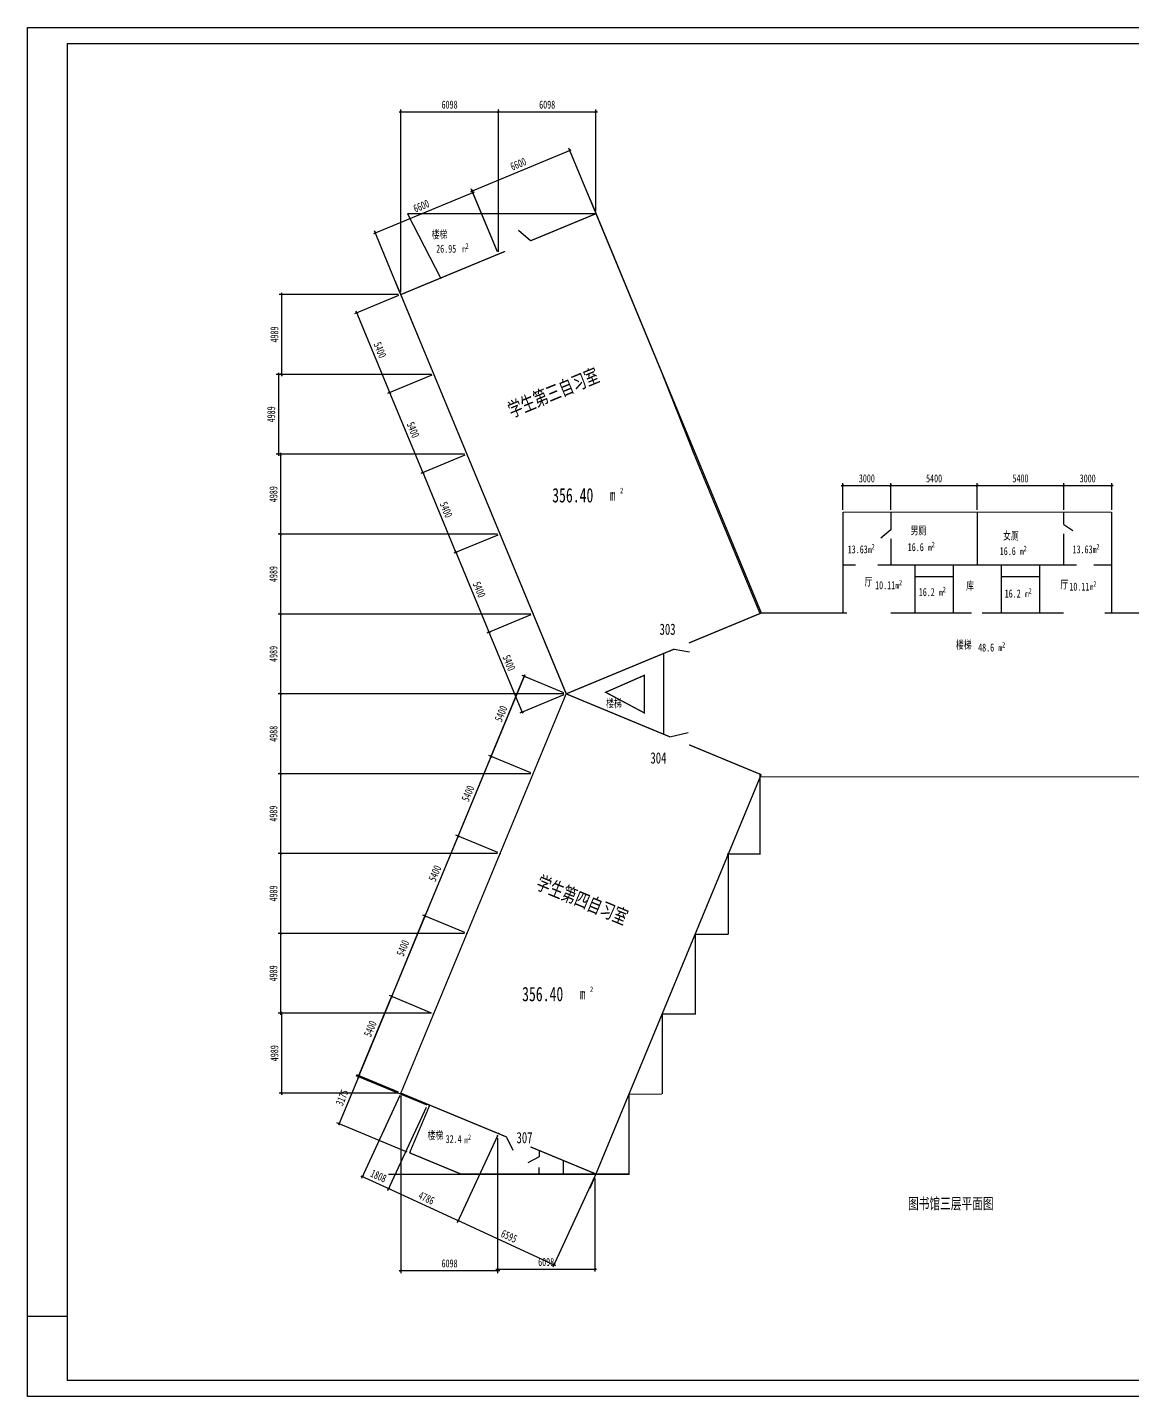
# Model space of a CAD drawing. Extents: x -59120 to 61840, y -74570 to 10966.
# Drawn here: x -59120 to 9955, y -74570 to 10966 of the extents above; entities that cross this region are included whole.
import ezdxf

# ---------------------------------------------------------------- set-up
doc = ezdxf.new("R2010")
doc.units = 0
doc.layers.get('0').update_dxf_attribs({"linetype": 'CONTINUOUS'})
doc.layers.get('DEFPOINTS').update_dxf_attribs({"linetype": 'CONTINUOUS'})
doc.styles.get("Standard").update_dxf_attribs({"font": '', "width": 0.7, "height": 700})
doc.styles.get('Standard').set_extended_font_data('FangSong_GB2312')
doc.dimstyles.get("Standard").update_dxf_attribs({"dimtxt": 0.18, "dimasz": 0.18, "dimexe": 0.18, "dimexo": 0.0625, "dimgap": 0.09, "dimtad": 0, "dimtih": 1, "dimtoh": 1, "dimdec": 4, "dimzin": 0, "dimdsep": 46, "dimtxsty": 'Standard', "dimcen": 0.09, "dimadec": 0, "dimazin": 0, "dimtfac": 1, "dimtdec": 4, "dimtofl": 0, "dimtmove": 0, "dimatfit": 3, "dimfxl": 1, "dimtolj": 1, "dimtzin": 0, "dimarcsym": 0})

# ---------------------------------------------------------------- blocks, each defined once
blk = doc.blocks.new('_ARCHTICK')
at = {"color": 0, "linetype": 'ByBlock', "const_width": 0.15}
blk.add_lwpolyline([(-0.5, -0.5), (0.5, 0.5)], dxfattribs=at)
blk = doc.blocks.new('*D1')
at = {"color": 0, "linetype": 'ByBlock'}
for p, q in [((-35880, 5690), (-29583, 5690)), ((-35780, -5574), (-35780, 5840)), ((-29683, -3048), (-29683, 5840))]:
    blk.add_line(p, q, dxfattribs=at)
at = {"layer": 'DEFPOINTS', "color": 0, "linetype": 'ByBlock'}
for p in [(-29683, 5690), (-29683, -3198), (-35780, -5724)]:
    blk.add_point(p, dxfattribs=at)
at = {"color": 0, "linetype": 'ByBlock', "xscale": 150, "yscale": 150, "zscale": 150, "rotation": 180}
blk.add_blockref('_ARCHTICK', (-35780, 5690), dxfattribs=at)
at = {"color": 0, "linetype": 'ByBlock', "xscale": 150, "yscale": 150, "zscale": 150}
blk.add_blockref('_ARCHTICK', (-29683, 5690), dxfattribs=at)
at = {"color": 0, "linetype": 'ByBlock', "insert": (-32731, 6140), "char_height": 500, "attachment_point": 5}
blk.add_mtext('\\A1;6098', dxfattribs=at)
blk = doc.blocks.new('*D2')
at = {"color": 0, "linetype": 'ByBlock'}
for p, q in [((-29783, 5690), (-23484, 5690)), ((-23584, -524), (-23584, 5840))]:
    blk.add_line(p, q, dxfattribs=at)
at = {"layer": 'DEFPOINTS', "color": 0, "linetype": 'ByBlock'}
for p in [(-23584, 5690), (-23584, -674), (-29683, -3198)]:
    blk.add_point(p, dxfattribs=at)
at = {"color": 0, "linetype": 'ByBlock', "xscale": 150, "yscale": 150, "zscale": 150, "rotation": 180}
blk.add_blockref('_ARCHTICK', (-29683, 5690), dxfattribs=at)
at = {"color": 0, "linetype": 'ByBlock', "xscale": 150, "yscale": 150, "zscale": 150}
blk.add_blockref('_ARCHTICK', (-23584, 5690), dxfattribs=at)
at = {"color": 0, "linetype": 'ByBlock', "insert": (-26633, 6140), "char_height": 500, "attachment_point": 5}
blk.add_mtext('\\A1;6098', dxfattribs=at)
blk = doc.blocks.new('*D3')
at = {"color": 0, "linetype": 'ByBlock'}
for p, q in [((-37467, -1913), (-31185, 689)), ((-29740, -3060), (-31334, 790)), ((-35838, -5586), (-37432, -1736))]:
    blk.add_line(p, q, dxfattribs=at)
at = {"layer": 'DEFPOINTS', "color": 0, "linetype": 'ByBlock'}
for p in [(-31277, 651), (-29683, -3198), (-35780, -5724)]:
    blk.add_point(p, dxfattribs=at)
at = {"color": 0, "linetype": 'ByBlock', "xscale": 150, "yscale": 150, "zscale": 150}
for p, rotation in [((-31277, 651), 22.50000000000002), ((-37375, -1875), 202.5000000000001)]:
    blk.add_blockref('_ARCHTICK', p, dxfattribs=dict(at, rotation=rotation))
at = {"color": 0, "linetype": 'ByBlock', "insert": (-34498, -196), "char_height": 500, "attachment_point": 5, "rotation": 22.5}
blk.add_mtext('\\A1;6600', dxfattribs=at)
blk = doc.blocks.new('*D4')
at = {"color": 0, "linetype": 'ByBlock'}
for p, q in [((-31410, 714), (-25127, 3314)), ((-23642, -536), (-25277, 3414)), ((-29740, -3060), (-31375, 890))]:
    blk.add_line(p, q, dxfattribs=at)
at = {"layer": 'DEFPOINTS', "color": 0, "linetype": 'ByBlock'}
for p in [(-25219, 3276), (-23584, -674), (-29683, -3198)]:
    blk.add_point(p, dxfattribs=at)
at = {"color": 0, "linetype": 'ByBlock', "xscale": 150, "yscale": 150, "zscale": 150}
for p, rotation in [((-25219, 3276), 22.48363437405595), ((-31318, 752), 202.483634374056)]:
    blk.add_blockref('_ARCHTICK', p, dxfattribs=dict(at, rotation=rotation))
at = {"color": 0, "linetype": 'ByBlock', "insert": (-28440, 2430), "char_height": 500, "attachment_point": 5, "rotation": 22.48363}
blk.add_mtext('\\A1;6600', dxfattribs=at)
blk = doc.blocks.new('*D5')
at = {"color": 0, "linetype": 'ByBlock'}
for p, q in [((-31786, -15759), (-34536, -16899)), ((-32293, -21923), (-34436, -16749))]:
    blk.add_line(p, q, dxfattribs=at)
at = {"layer": 'DEFPOINTS', "color": 0, "linetype": 'ByBlock'}
for p in [(-31647, -15702), (-34398, -16842), (-29581, -20691)]:
    blk.add_point(p, dxfattribs=at)
at = {"color": 0, "linetype": 'ByBlock', "xscale": 150, "yscale": 150, "zscale": 150}
for p, rotation in [((-34398, -16842), 112.5037971658268), ((-32331, -21830), 292.5037971658268)]:
    blk.add_blockref('_ARCHTICK', p, dxfattribs=dict(at, rotation=rotation))
at = {"color": 0, "linetype": 'ByBlock', "insert": (-32949, -19164), "char_height": 500, "attachment_point": 5, "rotation": 292.5038}
blk.add_mtext('\\A1;5400', dxfattribs=at)
blk = doc.blocks.new('*D6')
at = {"color": 0, "linetype": 'ByBlock'}
for p, q in [((-33852, -10770), (-36603, -11910)), ((-34360, -16934), (-36503, -11760))]:
    blk.add_line(p, q, dxfattribs=at)
at = {"layer": 'DEFPOINTS', "color": 0, "linetype": 'ByBlock'}
for p in [(-33714, -10713), (-36465, -11853), (-31647, -15702)]:
    blk.add_point(p, dxfattribs=at)
at = {"color": 0, "linetype": 'ByBlock', "xscale": 150, "yscale": 150, "zscale": 150}
for p, rotation in [((-36465, -11853), 112.5037971658268), ((-34398, -16842), 292.5037971658268)]:
    blk.add_blockref('_ARCHTICK', p, dxfattribs=dict(at, rotation=rotation))
at = {"color": 0, "linetype": 'ByBlock', "insert": (-35016, -14175), "char_height": 500, "attachment_point": 5, "rotation": 292.5038}
blk.add_mtext('\\A1;5400', dxfattribs=at)
blk = doc.blocks.new('*D7')
at = {"color": 0, "linetype": 'ByBlock'}
for p, q in [((-35919, -5782), (-38670, -6921)), ((-36426, -11945), (-38570, -6772))]:
    blk.add_line(p, q, dxfattribs=at)
at = {"layer": 'DEFPOINTS', "color": 0, "linetype": 'ByBlock'}
for p in [(-35780, -5724), (-38531, -6864), (-33714, -10713)]:
    blk.add_point(p, dxfattribs=at)
at = {"color": 0, "linetype": 'ByBlock', "xscale": 150, "yscale": 150, "zscale": 150}
for p, rotation in [((-38531, -6864), 112.5037971658268), ((-36465, -11853), 292.5037971658268)]:
    blk.add_blockref('_ARCHTICK', p, dxfattribs=dict(at, rotation=rotation))
at = {"color": 0, "linetype": 'ByBlock', "insert": (-37082, -9186), "char_height": 500, "attachment_point": 5, "rotation": 292.5038}
blk.add_mtext('\\A1;5400', dxfattribs=at)
blk = doc.blocks.new('*D8')
at = {"color": 0, "linetype": 'ByBlock'}
for p, q in [((-8254, -17660), (-5054, -17660)), ((-8154, -19167), (-8154, -17510)), ((-5154, -19167), (-5154, -17510))]:
    blk.add_line(p, q, dxfattribs=at)
at = {"layer": 'DEFPOINTS', "color": 0, "linetype": 'ByBlock'}
for p in [(-5154, -17660), (-8154, -19317), (-5154, -19317)]:
    blk.add_point(p, dxfattribs=at)
at = {"color": 0, "linetype": 'ByBlock', "xscale": 150, "yscale": 150, "zscale": 150, "rotation": 180}
blk.add_blockref('_ARCHTICK', (-8154, -17660), dxfattribs=at)
at = {"color": 0, "linetype": 'ByBlock', "xscale": 150, "yscale": 150, "zscale": 150}
blk.add_blockref('_ARCHTICK', (-5154, -17660), dxfattribs=at)
at = {"color": 0, "linetype": 'ByBlock', "insert": (-6654, -17210), "char_height": 500, "attachment_point": 5}
blk.add_mtext('\\A1;3000', dxfattribs=at)
blk = doc.blocks.new('*D9')
at = {"color": 0, "linetype": 'ByBlock'}
for p, q in [((-5254, -17660), (346, -17660)), ((246, -19167), (246, -17510))]:
    blk.add_line(p, q, dxfattribs=at)
at = {"layer": 'DEFPOINTS', "color": 0, "linetype": 'ByBlock'}
for p in [(246, -17660), (-5154, -19317), (246, -19317)]:
    blk.add_point(p, dxfattribs=at)
at = {"color": 0, "linetype": 'ByBlock', "xscale": 150, "yscale": 150, "zscale": 150, "rotation": 180}
blk.add_blockref('_ARCHTICK', (-5154, -17660), dxfattribs=at)
at = {"color": 0, "linetype": 'ByBlock', "xscale": 150, "yscale": 150, "zscale": 150}
blk.add_blockref('_ARCHTICK', (246, -17660), dxfattribs=at)
at = {"color": 0, "linetype": 'ByBlock', "insert": (-2454, -17210), "char_height": 500, "attachment_point": 5}
blk.add_mtext('\\A1;5400', dxfattribs=at)
blk = doc.blocks.new('*D10')
at = {"color": 0, "linetype": 'ByBlock'}
for p, q in [((146, -17660), (5746, -17660)), ((5646, -19167), (5646, -17510))]:
    blk.add_line(p, q, dxfattribs=at)
at = {"layer": 'DEFPOINTS', "color": 0, "linetype": 'ByBlock'}
for p in [(5646, -17660), (246, -19317), (5646, -19317)]:
    blk.add_point(p, dxfattribs=at)
at = {"color": 0, "linetype": 'ByBlock', "xscale": 150, "yscale": 150, "zscale": 150, "rotation": 180}
blk.add_blockref('_ARCHTICK', (246, -17660), dxfattribs=at)
at = {"color": 0, "linetype": 'ByBlock', "xscale": 150, "yscale": 150, "zscale": 150}
blk.add_blockref('_ARCHTICK', (5646, -17660), dxfattribs=at)
at = {"color": 0, "linetype": 'ByBlock', "insert": (2946, -17210), "char_height": 500, "attachment_point": 5}
blk.add_mtext('\\A1;5400', dxfattribs=at)
blk = doc.blocks.new('*D11')
at = {"color": 0, "linetype": 'ByBlock'}
for p, q in [((5546, -17660), (8746, -17660)), ((8646, -19167), (8646, -17510))]:
    blk.add_line(p, q, dxfattribs=at)
at = {"layer": 'DEFPOINTS', "color": 0, "linetype": 'ByBlock'}
for p in [(8646, -17660), (5646, -19317), (8646, -19317)]:
    blk.add_point(p, dxfattribs=at)
at = {"color": 0, "linetype": 'ByBlock', "xscale": 150, "yscale": 150, "zscale": 150, "rotation": 180}
blk.add_blockref('_ARCHTICK', (5646, -17660), dxfattribs=at)
at = {"color": 0, "linetype": 'ByBlock', "xscale": 150, "yscale": 150, "zscale": 150}
blk.add_blockref('_ARCHTICK', (8646, -17660), dxfattribs=at)
at = {"color": 0, "linetype": 'ByBlock', "insert": (7146, -17210), "char_height": 500, "attachment_point": 5}
blk.add_mtext('\\A1;3000', dxfattribs=at)
blk = doc.blocks.new('*D12')
at = {"color": 0, "linetype": 'ByBlock'}
for p, q in [((-32240, -39653), (-30097, -34479)), ((-27653, -35599), (-30274, -34514))]:
    blk.add_line(p, q, dxfattribs=at)
at = {"layer": 'DEFPOINTS', "color": 0, "linetype": 'ByBlock'}
for p in [(-30135, -34571), (-27514, -35657), (-29581, -40646)]:
    blk.add_point(p, dxfattribs=at)
at = {"color": 0, "linetype": 'ByBlock', "xscale": 150, "yscale": 150, "zscale": 150}
for p, rotation in [((-30135, -34571), 67.50000000000004), ((-32201, -39560), 247.5)]:
    blk.add_blockref('_ARCHTICK', p, dxfattribs=dict(at, rotation=rotation))
at = {"color": 0, "linetype": 'ByBlock', "insert": (-31584, -36894), "char_height": 500, "attachment_point": 5, "rotation": 67.5}
blk.add_mtext('\\A1;5400', dxfattribs=at)
blk = doc.blocks.new('*D13')
at = {"color": 0, "linetype": 'ByBlock'}
for p, q in [((-30173, -34664), (-28030, -29490)), ((-25585, -30611), (-28207, -29525))]:
    blk.add_line(p, q, dxfattribs=at)
at = {"layer": 'DEFPOINTS', "color": 0, "linetype": 'ByBlock'}
for p in [(-28068, -29582), (-25447, -30668), (-27514, -35657)]:
    blk.add_point(p, dxfattribs=at)
at = {"color": 0, "linetype": 'ByBlock', "xscale": 150, "yscale": 150, "zscale": 150}
for p, rotation in [((-28068, -29582), 67.50000000000004), ((-30135, -34571), 247.5)]:
    blk.add_blockref('_ARCHTICK', p, dxfattribs=dict(at, rotation=rotation))
at = {"color": 0, "linetype": 'ByBlock', "insert": (-29517, -31905), "char_height": 500, "attachment_point": 5, "rotation": 67.5}
blk.add_mtext('\\A1;5400', dxfattribs=at)
blk = doc.blocks.new('*D14')
at = {"color": 0, "linetype": 'ByBlock'}
for p, q in [((-38390, -54502), (-39682, -57620)), ((-35376, -59295), (-39782, -57470))]:
    blk.add_line(p, q, dxfattribs=at)
at = {"layer": 'DEFPOINTS', "color": 0, "linetype": 'ByBlock'}
for p in [(-34000, -56429), (-39644, -57527), (-35237, -59353)]:
    blk.add_point(p, dxfattribs=at)
at = {"color": 0, "linetype": 'ByBlock', "xscale": 150, "yscale": 150, "zscale": 150}
for p, rotation in [((-38429, -54594), 67.5), ((-39644, -57527), 247.5)]:
    blk.add_blockref('_ARCHTICK', p, dxfattribs=dict(at, rotation=rotation))
at = {"color": 0, "linetype": 'ByBlock', "insert": (-39452, -55889), "char_height": 500, "attachment_point": 5, "rotation": 67.5}
blk.add_mtext('\\A1;3175', dxfattribs=at)
blk = doc.blocks.new('*D15')
at = {"color": 0, "linetype": 'ByBlock'}
for p, q in [((-35843, -55749), (-38245, -60948)), ((-34202, -56507), (-36604, -61706)), ((-38273, -60770), (-36450, -61612))]:
    blk.add_line(p, q, dxfattribs=at)
at = {"layer": 'DEFPOINTS', "color": 0, "linetype": 'ByBlock'}
for p in [(-35780, -55613), (-34139, -56371), (-36541, -61570)]:
    blk.add_point(p, dxfattribs=at)
at = {"color": 0, "linetype": 'ByBlock', "xscale": 150, "yscale": 150, "zscale": 150}
for p, rotation in [((-38182, -60812), 155.2008278218696), ((-36541, -61570), 335.2008278218696)]:
    blk.add_blockref('_ARCHTICK', p, dxfattribs=dict(at, rotation=rotation))
at = {"color": 0, "linetype": 'ByBlock', "insert": (-37173, -60782), "char_height": 500, "attachment_point": 5, "rotation": 335.20083}
blk.add_mtext('\\A1;1808', dxfattribs=at)
blk = doc.blocks.new('*D16')
at = {"color": 0, "linetype": 'ByBlock'}
for p, q in [((-29745, -58275), (-32259, -63714)), ((-36632, -61528), (-32105, -63620))]:
    blk.add_line(p, q, dxfattribs=at)
at = {"layer": 'DEFPOINTS', "color": 0, "linetype": 'ByBlock'}
for p in [(-34139, -56371), (-29683, -58138), (-32196, -63578)]:
    blk.add_point(p, dxfattribs=at)
at = {"color": 0, "linetype": 'ByBlock', "xscale": 150, "yscale": 150, "zscale": 150}
for p, rotation in [((-36541, -61570), 155.2008278218696), ((-32196, -63578), 335.2008278218696)]:
    blk.add_blockref('_ARCHTICK', p, dxfattribs=dict(at, rotation=rotation))
at = {"color": 0, "linetype": 'ByBlock', "insert": (-34180, -62165), "char_height": 500, "attachment_point": 5, "rotation": 335.20083}
blk.add_mtext('\\A1;4786', dxfattribs=at)
blk = doc.blocks.new('*D17')
at = {"color": 0, "linetype": 'ByBlock'}
for p, q in [((-23647, -60801), (-26271, -66480)), ((-32287, -63536), (-26118, -66386))]:
    blk.add_line(p, q, dxfattribs=at)
at = {"layer": 'DEFPOINTS', "color": 0, "linetype": 'ByBlock'}
for p in [(-29683, -58138), (-23584, -60664), (-26209, -66344)]:
    blk.add_point(p, dxfattribs=at)
at = {"color": 0, "linetype": 'ByBlock', "xscale": 150, "yscale": 150, "zscale": 150}
for p, rotation in [((-32196, -63578), 155.2008278218696), ((-26209, -66344), 335.2008278218696)]:
    blk.add_blockref('_ARCHTICK', p, dxfattribs=dict(at, rotation=rotation))
at = {"color": 0, "linetype": 'ByBlock', "insert": (-29013, -64552), "char_height": 500, "attachment_point": 5, "rotation": 335.20083}
blk.add_mtext('\\A1;6595', dxfattribs=at)
blk = doc.blocks.new('*D18')
at = {"color": 0, "linetype": 'ByBlock'}
for p, q in [((-35930, -5724), (-43380, -5724)), ((-43230, -5624), (-43230, -10813)), ((-33864, -10713), (-43380, -10713))]:
    blk.add_line(p, q, dxfattribs=at)
at = {"layer": 'DEFPOINTS', "color": 0, "linetype": 'ByBlock'}
for p in [(-35780, -5724), (-43230, -10713), (-33714, -10713)]:
    blk.add_point(p, dxfattribs=at)
at = {"color": 0, "linetype": 'ByBlock', "xscale": 150, "yscale": 150, "zscale": 150}
for p, rotation in [((-43230, -5724), 90), ((-43230, -10713), 270)]:
    blk.add_blockref('_ARCHTICK', p, dxfattribs=dict(at, rotation=rotation))
at = {"color": 0, "linetype": 'ByBlock', "insert": (-43680, -8219), "char_height": 500, "attachment_point": 5, "rotation": 90}
blk.add_mtext('\\A1;4989', dxfattribs=at)
blk = doc.blocks.new('*D19')
at = {"color": 0, "linetype": 'ByBlock'}
for p, q in [((-33864, -10713), (-43580, -10713)), ((-43430, -10613), (-43430, -15802)), ((-31797, -15702), (-43580, -15702))]:
    blk.add_line(p, q, dxfattribs=at)
at = {"layer": 'DEFPOINTS', "color": 0, "linetype": 'ByBlock'}
for p in [(-33714, -10713), (-43430, -15702), (-31647, -15702)]:
    blk.add_point(p, dxfattribs=at)
at = {"color": 0, "linetype": 'ByBlock', "xscale": 150, "yscale": 150, "zscale": 150}
for p, rotation in [((-43430, -10713), 90), ((-43430, -15702), 270)]:
    blk.add_blockref('_ARCHTICK', p, dxfattribs=dict(at, rotation=rotation))
at = {"color": 0, "linetype": 'ByBlock', "insert": (-43880, -13208), "char_height": 500, "attachment_point": 5, "rotation": 90}
blk.add_mtext('\\A1;4989', dxfattribs=at)
blk = doc.blocks.new('*D20')
at = {"color": 0, "linetype": 'ByBlock'}
for p, q in [((-31797, -15702), (-43440, -15702)), ((-43290, -15602), (-43290, -20791)), ((-29731, -20691), (-43440, -20691))]:
    blk.add_line(p, q, dxfattribs=at)
at = {"layer": 'DEFPOINTS', "color": 0, "linetype": 'ByBlock'}
for p in [(-31647, -15702), (-43290, -20691), (-29581, -20691)]:
    blk.add_point(p, dxfattribs=at)
at = {"color": 0, "linetype": 'ByBlock', "xscale": 150, "yscale": 150, "zscale": 150}
for p, rotation in [((-43290, -15702), 90), ((-43290, -20691), 270)]:
    blk.add_blockref('_ARCHTICK', p, dxfattribs=dict(at, rotation=rotation))
at = {"color": 0, "linetype": 'ByBlock', "insert": (-43740, -18196), "char_height": 500, "attachment_point": 5, "rotation": 90}
blk.add_mtext('\\A1;4989', dxfattribs=at)
blk = doc.blocks.new('*D21')
at = {"color": 0, "linetype": 'ByBlock'}
for p, q in [((-29731, -20691), (-43440, -20691)), ((-43290, -20591), (-43290, -25780)), ((-27664, -25680), (-43440, -25680))]:
    blk.add_line(p, q, dxfattribs=at)
at = {"layer": 'DEFPOINTS', "color": 0, "linetype": 'ByBlock'}
for p in [(-29581, -20691), (-43290, -25680), (-27514, -25680)]:
    blk.add_point(p, dxfattribs=at)
at = {"color": 0, "linetype": 'ByBlock', "xscale": 150, "yscale": 150, "zscale": 150}
for p, rotation in [((-43290, -20691), 90), ((-43290, -25680), 270)]:
    blk.add_blockref('_ARCHTICK', p, dxfattribs=dict(at, rotation=rotation))
at = {"color": 0, "linetype": 'ByBlock', "insert": (-43740, -23185), "char_height": 500, "attachment_point": 5, "rotation": 90}
blk.add_mtext('\\A1;4989', dxfattribs=at)
blk = doc.blocks.new('*D22')
at = {"color": 0, "linetype": 'ByBlock'}
for p, q in [((-43290, -25580), (-43290, -30769)), ((-27664, -25680), (-43440, -25680)), ((-25598, -30669), (-43440, -30669))]:
    blk.add_line(p, q, dxfattribs=at)
at = {"layer": 'DEFPOINTS', "color": 0, "linetype": 'ByBlock'}
for p in [(-27514, -25680), (-43290, -30669), (-25448, -30669)]:
    blk.add_point(p, dxfattribs=at)
at = {"color": 0, "linetype": 'ByBlock', "xscale": 150, "yscale": 150, "zscale": 150}
for p, rotation in [((-43290, -25680), 90), ((-43290, -30669), 270)]:
    blk.add_blockref('_ARCHTICK', p, dxfattribs=dict(at, rotation=rotation))
at = {"color": 0, "linetype": 'ByBlock', "insert": (-43740, -28174), "char_height": 500, "attachment_point": 5, "rotation": 90}
blk.add_mtext('\\A1;4989', dxfattribs=at)
blk = doc.blocks.new('*D23')
at = {"color": 0, "linetype": 'ByBlock'}
for p, q in [((-25598, -30669), (-43440, -30669)), ((-43290, -30569), (-43290, -35757)), ((-27664, -35657), (-43440, -35657))]:
    blk.add_line(p, q, dxfattribs=at)
at = {"layer": 'DEFPOINTS', "color": 0, "linetype": 'ByBlock'}
for p in [(-25448, -30669), (-43290, -35657), (-27514, -35657)]:
    blk.add_point(p, dxfattribs=at)
at = {"color": 0, "linetype": 'ByBlock', "xscale": 150, "yscale": 150, "zscale": 150}
for p, rotation in [((-43290, -30669), 90), ((-43290, -35657), 270)]:
    blk.add_blockref('_ARCHTICK', p, dxfattribs=dict(at, rotation=rotation))
at = {"color": 0, "linetype": 'ByBlock', "insert": (-43740, -33163), "char_height": 500, "attachment_point": 5, "rotation": 90}
blk.add_mtext('\\A1;4988', dxfattribs=at)
blk = doc.blocks.new('*D24')
at = {"color": 0, "linetype": 'ByBlock'}
for p, q in [((-27814, -35657), (-43440, -35657)), ((-43290, -35557), (-43290, -40746)), ((-29731, -40646), (-43440, -40646))]:
    blk.add_line(p, q, dxfattribs=at)
at = {"layer": 'DEFPOINTS', "color": 0, "linetype": 'ByBlock'}
for p in [(-27664, -35657), (-43290, -40646), (-29581, -40646)]:
    blk.add_point(p, dxfattribs=at)
at = {"color": 0, "linetype": 'ByBlock', "xscale": 150, "yscale": 150, "zscale": 150}
for p, rotation in [((-43290, -35657), 90), ((-43290, -40646), 270)]:
    blk.add_blockref('_ARCHTICK', p, dxfattribs=dict(at, rotation=rotation))
at = {"color": 0, "linetype": 'ByBlock', "insert": (-43740, -38151), "char_height": 500, "attachment_point": 5, "rotation": 90}
blk.add_mtext('\\A1;4989', dxfattribs=at)
blk = doc.blocks.new('*D25')
at = {"color": 0, "linetype": 'ByBlock'}
for p, q in [((-29731, -40646), (-43440, -40646)), ((-43290, -40546), (-43290, -45735)), ((-31797, -45635), (-43440, -45635))]:
    blk.add_line(p, q, dxfattribs=at)
at = {"layer": 'DEFPOINTS', "color": 0, "linetype": 'ByBlock'}
for p in [(-29581, -40646), (-43290, -45635), (-31647, -45635)]:
    blk.add_point(p, dxfattribs=at)
at = {"color": 0, "linetype": 'ByBlock', "xscale": 150, "yscale": 150, "zscale": 150}
for p, rotation in [((-43290, -40646), 90), ((-43290, -45635), 270)]:
    blk.add_blockref('_ARCHTICK', p, dxfattribs=dict(at, rotation=rotation))
at = {"color": 0, "linetype": 'ByBlock', "insert": (-43740, -43140), "char_height": 500, "attachment_point": 5, "rotation": 90}
blk.add_mtext('\\A1;4989', dxfattribs=at)
blk = doc.blocks.new('*D26')
at = {"color": 0, "linetype": 'ByBlock'}
for p, q in [((-31947, -45635), (-43440, -45635)), ((-43290, -45535), (-43290, -50724)), ((-33864, -50624), (-43440, -50624))]:
    blk.add_line(p, q, dxfattribs=at)
at = {"layer": 'DEFPOINTS', "color": 0, "linetype": 'ByBlock'}
for p in [(-31797, -45635), (-43290, -50624), (-33714, -50624)]:
    blk.add_point(p, dxfattribs=at)
at = {"color": 0, "linetype": 'ByBlock', "xscale": 150, "yscale": 150, "zscale": 150}
for p, rotation in [((-43290, -45635), 90), ((-43290, -50624), 270)]:
    blk.add_blockref('_ARCHTICK', p, dxfattribs=dict(at, rotation=rotation))
at = {"color": 0, "linetype": 'ByBlock', "insert": (-43740, -48129), "char_height": 500, "attachment_point": 5, "rotation": 90}
blk.add_mtext('\\A1;4989', dxfattribs=at)
blk = doc.blocks.new('*D27')
at = {"color": 0, "linetype": 'ByBlock'}
for p, q in [((-33864, -50624), (-43380, -50624)), ((-43230, -50524), (-43230, -55713)), ((-35930, -55613), (-43380, -55613))]:
    blk.add_line(p, q, dxfattribs=at)
at = {"layer": 'DEFPOINTS', "color": 0, "linetype": 'ByBlock'}
for p in [(-33714, -50624), (-43230, -55613), (-35780, -55613)]:
    blk.add_point(p, dxfattribs=at)
at = {"color": 0, "linetype": 'ByBlock', "xscale": 150, "yscale": 150, "zscale": 150}
for p, rotation in [((-43230, -50624), 90), ((-43230, -55613), 270)]:
    blk.add_blockref('_ARCHTICK', p, dxfattribs=dict(at, rotation=rotation))
at = {"color": 0, "linetype": 'ByBlock', "insert": (-43680, -53118), "char_height": 500, "attachment_point": 5, "rotation": 90}
blk.add_mtext('\\A1;4989', dxfattribs=at)
blk = doc.blocks.new('*D28')
at = {"color": 0, "linetype": 'ByBlock'}
for p, q in [((-29745, -58575), (-29745, -66760)), ((-23647, -60951), (-23647, -66760)), ((-29845, -66610), (-23547, -66610))]:
    blk.add_line(p, q, dxfattribs=at)
at = {"layer": 'DEFPOINTS', "color": 0, "linetype": 'ByBlock'}
for p in [(-29745, -58425), (-23647, -60801), (-23647, -66610)]:
    blk.add_point(p, dxfattribs=at)
at = {"color": 0, "linetype": 'ByBlock', "xscale": 150, "yscale": 150, "zscale": 150, "rotation": 180}
blk.add_blockref('_ARCHTICK', (-29745, -66610), dxfattribs=at)
at = {"color": 0, "linetype": 'ByBlock', "xscale": 150, "yscale": 150, "zscale": 150}
blk.add_blockref('_ARCHTICK', (-23647, -66610), dxfattribs=at)
at = {"color": 0, "linetype": 'ByBlock', "insert": (-26696, -66160), "char_height": 500, "attachment_point": 5}
blk.add_mtext('\\A1;6098', dxfattribs=at)

msp = doc.modelspace()

# ---------------------------------------------------------------- linework, layer by layer
for p, q in [((-59120, 10966), (61840, 10966)), ((-59120, -74570), (-59120, 10966)), ((-56620, 9966), (60840, 9966)), ((-56620, -73570), (-56620, 9966)), ((-23951.7, 212.8), (-13252.5, -25617.4)), ((-23584.2, -672.4), (-35360, -672.4)), ((-35360, -672.4), (-33290, -4720)), ((-27668.3, -2364.1), (-28420, -1720)), ((-36147, -4838.6), (-25447.7, -30668.9)), ((-5154.2, -20430), (-5780, -20950)), ((5645.8, -20090), (6220, -20470)), ((-18688.4, -27869), (-17730, -28050)), ((-18972.1, -33350.2), (-17820, -33080)), ((-23951.7, -61549.6), (-13252.5, -35719.3)), ((-29165.8, -58352.4), (-28780, -59180)), ((-27130, -59600), (-27850, -59960)), ((-27130, -59250), (-27130, -59600)), ((-25627.4, -59818.1), (-25627.4, -60680)), ((-36550.9, -60664.4), (-21519.1, -60664.4)), ((-27130, -60680), (-27130, -60250)), ((-56620, -69570), (-59120, -69570)), ((60840, -73570), (-56620, -73570)), ((61840, -74570), (-59120, -74570))]:
    msp.add_line(p, q)
at = {"color": 0, "linetype": 'ByBlock'}
for p, q in [((-29719.3, -20748.4), (-32469.6, -21887.8)), ((-30225.9, -26911.6), (-32369.3, -21738)), ((-27652.8, -25737.3), (-30402.8, -26876.6)), ((-28159.4, -31899.6), (-30302.5, -26726.8)), ((-28030.2, -29490), (-38467, -54686.5)), ((-25586.3, -30725.3), (-28336.3, -31864.6)), ((-34306.2, -44641.6), (-32163.2, -39467.9)), ((-29719.3, -40588.4), (-32340.1, -39502.9)), ((-36389.6, -49671.2), (-34229.7, -44456.8)), ((-31785.8, -45577.4), (-34406.5, -44491.8)), ((-38439.2, -54619.5), (-36313, -49486.4)), ((-33869.1, -50607), (-36489.9, -49521.4)), ((-34138.6, -56371.2), (-38567.3, -54536.7)), ((-35918.7, -55555.3), (-38539.5, -54469.7)), ((-35780.2, -55762.7), (-35780.2, -66850)), ((-29745.5, -58424.5), (-29745.5, -66850)), ((-35880.2, -66700), (-29582.6, -66700))]:
    msp.add_line(p, q, dxfattribs=at)
for points, const_width in [([(60840, 9966), (60840, -73570), (-56620, -73570), (-56620, 9966), (60840, 9966)], 60), ([(-23584.2, -672.4), (-27668.3, -2364.1)], 80), ([(-23584.2, -674.4), (-21517.7, -5661.3), (-19442.9, -10672.4), (-17464.8, -15672.4), (-15398.3, -20661.3), (-13331.8, -25650.3)], 80), ([(-29267.1, -3026.3), (-29682.6, -3198.4), (-35780.2, -5724.1)], 80), ([(-25447.7, -30668.9), (-27514.2, -25679.9), (-29580.7, -20691), (-31647.2, -15702), (-33730.5, -10672.4), (-35780.2, -5724.1)], 80), ([(-8154.2, -19317.4), (-5154.2, -19317.4)], 80), ([(-8154.2, -19317.4), (-8154.2, -22617.4)], 80), ([(-5154.2, -19317.4), (245.8, -19317.4), (245.8, -22617.4), (-5154.2, -22617.4), (-5970, -22617.4)], 80), ([(-5154.2, -19317.4), (-5154.2, -20430)], 80), ([(5645.8, -19317.4), (245.8, -19317.4), (245.8, -22617.4), (5645.8, -22617.4), (6467.3, -22617.4)], 80), ([(8645.8, -19317.4), (5645.8, -19317.4)], 80), ([(5645.8, -19317.4), (5645.8, -20090)], 80), ([(8645.8, -19317.4), (8645.8, -22617.4)], 80), ([(-5154.2, -20976.2), (-5154.2, -22617.4)], 80), ([(5645.8, -20668.6), (5645.8, -22617.4)], 80), ([(-13251.8, -25617.1), (-8154.2, -25617.1), (-8154.2, -22617.4)], 80), ([(-7346.7, -22617.4), (-8154.2, -22617.4)], 80), ([(-5154.2, -25617.4), (-3654.2, -25617.4), (-3654.2, -22617.4), (-1254.2, -22617.4), (-1254.2, -25617.4), (-104.8, -25617.4)], 80), ([(5645.8, -25617.4), (4145.8, -25617.4), (4145.8, -22617.4), (1745.8, -22617.4), (1745.8, -25617.4), (699, -25617.4)], 80), ([(7527.8, -22617.4), (8645.8, -22617.4)], 80), ([(13743.3, -25617.1), (8645.8, -25617.1), (8645.8, -22617.4)], 80), ([(-3661, -23346.6), (-1254.2, -23346.6)], 80), ([(4152.5, -23346.6), (1745.8, -23346.6)], 80), ([(-13331.8, -25650.3), (-17781.7, -27493.5)], 80), ([(-13251.8, -25617.1), (-13816.3, -25851)], 80), ([(-8154.2, -25617.1), (-7888.6, -25617.2)], 80), ([(-5169.7, -25617.4), (-5154.2, -25617.4), (-150, -25617.3)], 80), ([(-3654.2, -25617.4), (-1254.2, -25617.4)], 80), ([(541.4, -25617.3), (5613.2, -25617.2)], 80), ([(4145.8, -25617.4), (1745.8, -25617.4)], 80), ([(8216.9, -25617.1), (8645.8, -25617.1)], 80), ([(-18688.4, -27869), (-25447.7, -30668.9)], 80), ([(-19349.7, -28143), (-19349.7, -33193.8)], 80), ([(-22980, -30570), (-20560, -29510), (-20560, -31860), (-22980, -30570)], 80), ([(-25447.7, -30667.9), (-27514.2, -35656.9), (-29580.7, -40645.8), (-31647.2, -45634.8), (-33730.5, -50664.4), (-35780.2, -55612.7)], 80), ([(-18972.1, -33350.2), (-25447.7, -30667.9)], 80), ([(-19349.7, -33193.8), (-19349.7, -31580)], 80), ([(-13251.8, -35719.6), (-17763.6, -33850.8)], 80), ([(-15398.3, -40675.4), (-13332.3, -40675.4), (-13331.8, -35686.5)], 80), ([(13823.3, -35860), (-13310.8, -35860)], 60), ([(-15305.4, -40675.4), (-15305.4, -45697.4)], 80), ([(-19442.9, -50664.4), (-17376.9, -50664.4), (-17376.9, -45697.4), (-15310.9, -45697.4)], 80), ([(-19442.9, -50664.4), (-19442.9, -55675.4)], 80), ([(-29165.8, -58352.4), (-29682.6, -58138.4), (-35780.2, -55612.7)], 80), ([(-23585.1, -60664.4), (-21519.1, -60664.4), (-21519.1, -55675.4), (-19453.1, -55675.4)], 80), ([(-23584.2, -60664.4), (-27670.6, -58971.8)], 80), ([(-32032.5, -60664.4), (-35231.5, -59339.3)], 80), ([(-32032.5, -60664.4), (-23584.2, -60664.4)], 80)]:
    msp.add_lwpolyline(points, dxfattribs=dict(const_width=const_width))
msp.add_lwpolyline([(-35237.2, -59352.7, 80, 80, 0), (-34000, -56428.6, 80, 80, 0)], format="xyseb")
for p in [(-29580.7, -20691), (-32331, -21830.4), (-27514.2, -25679.9), (-27514.2, -25679.9), (-30264.2, -26819.2), (-25447.7, -30667.9), (-25446.6, -30668.4), (-32201.5, -39560.3), (-29580.7, -40645.8), (-34268, -44549.2), (-31647.2, -45634.8), (-31647.2, -45634.8), (-36351.3, -49578.8), (-33730.5, -50664.4), (-33730.5, -50664.4), (-38428.7, -54594.1), (-35780.2, -55612.7), (-35780.2, -55612.7), (-34000, -56428.6), (-29682.6, -58138.4), (-29745.5, -58274.5), (-23585, -60664.1), (-29682.6, -66700)]:
    msp.add_point(p, dxfattribs=at)

# ---------------------------------------------------------------- block references
at = {"color": 0, "linetype": 'ByBlock', "xscale": 150, "yscale": 150, "zscale": 150}
for p, rotation in [((-32331, -21830.4), 112.5037971658268), ((-30264.2, -26819.2), 112.5037971658268), ((-30264.2, -26819.2), 292.5037971658268), ((-28068.5, -29582.4), 67.5), ((-28197.7, -31807.2), 292.5037971658268), ((-32201.5, -39560.3), 67.50000000000004), ((-34268, -44549.2), 247.5), ((-34268, -44549.2), 67.50000000000004), ((-36351.3, -49578.8), 247.5), ((-36351.3, -49578.8), 67.50000000000004), ((-38428.7, -54594.1), 247.5), ((-38400.9, -54527.1), 247.5), ((-35780.2, -66700), 180), ((-29745.5, -66700), 180)]:
    msp.add_blockref('_ARCHTICK', p, dxfattribs=dict(at, rotation=rotation))

# ---------------------------------------------------------------- texts
at = {"attachment_point": 1}
for s, insert, char_height, width in [('楼梯', (-33860, -1720), 500, 2790), ('2', (-31740, -2520), 350, 6520), ('26.95', (-33570, -2610), 500, 11520), ('m', (-31960, -2680), 400, 11850), ('356.40', (-26320, -17810), 900, 11520), ('2', (-22080, -17790), 350, 6520), ('m', (-22702.9, -17890), 700, 11850), ('男厕', (-3920, -20210), 500, 4165.763), ('女厕', (1860, -20540), 500, 1860), ('2', (-6360, -21300), 350, 6520), ('16.6', (-4100, -21250), 500, 11520), ('2', (-2610, -21160), 350, 6520), ('2', (7690, -21300), 350, 6520), ('13.63', (-7850, -21390), 500, 11520), ('m', (-6580, -21460), 400, 11850), ('m', (-2830, -21320), 400, 11850), ('16.6', (1650, -21500), 500, 11520), ('m', (2920, -21570), 400, 11850), ('2', (3140, -21410), 350, 6520), ('13.63', (6200, -21390), 500, 11520), ('m', (7470, -21460), 400, 11850), ('厅', (-6790, -23410), 500, 2390), ('10.11', (-6140, -23630), 500, 11520), ('m', (-4870, -23700), 400, 11850), ('2', (-4650, -23540), 350, 6520), ('库', (-450, -23670), 500, 1680), ('厅', (5440, -23590), 500, 2760), ('10.11', (6000, -23720), 500, 11520), ('m', (7270, -23790), 400, 11850), ('2', (7490, -23630), 350, 6520), ('16.2', (-3410, -24060), 500, 11520), ('m', (-2140, -24130), 400, 11850), ('2', (-1920, -23970), 350, 6520), ('16.2', (1960, -24150), 500, 11520), ('m', (3230, -24220), 400, 11850), ('2', (3450, -24060), 350, 6520), ('303', (-19610, -26280), 700, 4010), ('楼梯', (-1084.2, -27351.2), 500, 8129.229), ('48.6', (300, -27520), 500, 11520), ('m', (1570, -27590), 400, 11850), ('2', (1790, -27430), 350, 6520), (' 楼梯', (-23200, -31010), 500, 2980), ('304', (-20180, -34320), 700, 4010), ('356.40', (-28200, -48970), 900, 11520), ('m', (-24582.9, -49050), 700, 11850), ('2', (-23960, -48950), 350, 6520), ('楼梯', (-34110, -58000), 500, 3040), ('307', (-28550, -58040), 700, 4010), ('32.4', (-32980, -58230), 500, 11520), ('m', (-31810, -58350), 400, 11850), ('2', (-31590, -58190), 350, 6520), ('图书馆三层平面图', (-4080, -62160), 700, 33000)]:
    msp.add_mtext(s, dxfattribs=dict(at, insert=insert, char_height=char_height, width=width))
at = {"char_height": 900, "attachment_point": 1}
for s, insert, width, rotation in [('{\\fPMingLiU|b0|i0|c136|p18;学\\fGulim|b0|i0|c134|p34;生第三自\\fPMingLiU|b0|i0|c134|p18;习\\fGulim|b0|i0|c134|p34;室}', (-29198.5, -12586), 8253.854, 22.5), ('{\\fPMingLiU|b0|i0|c136|p18;学\\fGulim|b0|i0|c134|p34;生第四自\\fPMingLiU|b0|i0|c134|p18;习\\fGulim|b0|i0|c134|p34;室}', (-27050, -41980), 9790, 337.5)]:
    msp.add_mtext(s, dxfattribs=dict(at, insert=insert, width=width, rotation=rotation))
at = {"color": 0, "linetype": 'ByBlock', "char_height": 500, "attachment_point": 5}
for insert, rotation in [((-30881.9, -24152.6), 292.503797), ((-29021.9, -28732.6), 292.503797), ((-33650.5, -41882.5), 67.5), ((-35650.5, -46552.5), 67.5), ((-37690.5, -51592.5), 67.5)]:
    msp.add_mtext('\\A1;5400', dxfattribs=dict(at, insert=insert, rotation=rotation))
at = {"color": 0, "linetype": 'ByBlock', "insert": (-32731.4, -66250), "char_height": 500, "attachment_point": 5}
msp.add_mtext('\\A1;6098', dxfattribs=at)

# ---------------------------------------------------------------- dimensions: what is measured, and where the dimension line sits
for base, p1, p2, override, picture, middle in [((-29682.6, 5690), (-35780.2, -5724.1), (-29682.6, -3198.4), {"dimtxt": 500, "dimasz": 150, "dimexe": 150, "dimexo": 150, "dimgap": 200, "dimtad": 1, "dimtih": 0, "dimtoh": 0, "dimdec": 0, "dimzin": 8, "dimlunit": 5, "dimblk1": 'ARCHTICK', "dimblk2": 'ARCHTICK', "dimsah": 1, "dimcen": 2.5, "dimdle": 100, "dimtdec": 0, "dimtofl": 1}, '*D1', (-32731.4, 6140)), ((-23584.2, 5690), (-29682.6, -3198.4), (-23584.2, -674.4), {"dimtxt": 500, "dimasz": 150, "dimexe": 150, "dimexo": 150, "dimgap": 200, "dimtad": 1, "dimtih": 0, "dimtoh": 0, "dimdec": 0, "dimzin": 8, "dimlunit": 5, "dimblk1": 'ARCHTICK', "dimblk2": 'ARCHTICK', "dimsah": 1, "dimcen": 2.5, "dimdle": 100, "dimse1": 1, "dimtdec": 0, "dimtofl": 1, "dimtmove": 1}, '*D2', (-26633.4, 6140)), ((-5154.2, -17660), (-8154.2, -19317.4), (-5154.2, -19317.4), {"dimtxt": 500, "dimasz": 150, "dimexe": 150, "dimexo": 150, "dimgap": 200, "dimtad": 1, "dimtih": 0, "dimtoh": 0, "dimdec": 0, "dimzin": 8, "dimlunit": 5, "dimblk1": 'ARCHTICK', "dimblk2": 'ARCHTICK', "dimsah": 1, "dimcen": 2.5, "dimdle": 100, "dimtdec": 0, "dimtofl": 1}, '*D8', (-6654.2, -17210)), ((245.8, -17660), (-5154.2, -19317.4), (245.8, -19317.4), {"dimtxt": 500, "dimasz": 150, "dimexe": 150, "dimexo": 150, "dimgap": 200, "dimtad": 1, "dimtih": 0, "dimtoh": 0, "dimdec": 0, "dimzin": 8, "dimlunit": 5, "dimblk1": 'ARCHTICK', "dimblk2": 'ARCHTICK', "dimsah": 1, "dimcen": 2.5, "dimdle": 100, "dimse1": 1, "dimtdec": 0, "dimtofl": 1, "dimtmove": 1}, '*D9', (-2454.2, -17210)), ((5645.8, -17660), (245.8, -19317.4), (5645.8, -19317.4), {"dimtxt": 500, "dimasz": 150, "dimexe": 150, "dimexo": 150, "dimgap": 200, "dimtad": 1, "dimtih": 0, "dimtoh": 0, "dimdec": 0, "dimzin": 8, "dimlunit": 5, "dimblk1": 'ARCHTICK', "dimblk2": 'ARCHTICK', "dimsah": 1, "dimcen": 2.5, "dimdle": 100, "dimse1": 1, "dimtdec": 0, "dimtofl": 1, "dimtmove": 1}, '*D10', (2945.8, -17210)), ((8645.8, -17660), (5645.8, -19317.4), (8645.8, -19317.4), {"dimtxt": 500, "dimasz": 150, "dimexe": 150, "dimexo": 150, "dimgap": 200, "dimtad": 1, "dimtih": 0, "dimtoh": 0, "dimdec": 0, "dimzin": 8, "dimlunit": 5, "dimblk1": 'ARCHTICK', "dimblk2": 'ARCHTICK', "dimsah": 1, "dimcen": 2.5, "dimdle": 100, "dimse1": 1, "dimtdec": 0, "dimtofl": 1, "dimtmove": 1}, '*D11', (7145.8, -17210)), ((-23647.2, -66610), (-29745.5, -58424.5), (-23647.2, -60800.6), {"dimtxt": 500, "dimasz": 150, "dimexe": 150, "dimexo": 150, "dimgap": 200, "dimtad": 1, "dimtih": 0, "dimtoh": 0, "dimdec": 0, "dimzin": 8, "dimlunit": 5, "dimblk1": 'ARCHTICK', "dimblk2": 'ARCHTICK', "dimsah": 1, "dimcen": 2.5, "dimdle": 100, "dimtdec": 0, "dimtofl": 1}, '*D28', (-26696.3, -66160))]:
    dim = msp.add_linear_dim(base=base, p1=p1, p2=p2, dimstyle='Standard', override=override)
    dim.commit()
    dim.dimension.update_dxf_attribs({"geometry": picture, "text_midpoint": middle})
for p1, p2, distance, picture, middle in [((-29682.6, -3198.4), (-23584.2, -674.4), 4275.3, '*D4', (-28440.4, 2429.7)), ((-35780.2, -5724.1), (-29682.6, -3198.4), 4166.7, '*D3', (-34498.1, -196)), ((-35780.2, -55612.7), (-34138.6, -56371.2), -5727.1, '*D15', (-37172.8, -60782.4))]:
    dim = msp.add_aligned_dim(p1=p1, p2=p2, distance=distance, dimstyle='Standard', override={"dimtxt": 500, "dimasz": 150, "dimexe": 150, "dimexo": 150, "dimgap": 200, "dimtad": 1, "dimtih": 0, "dimtoh": 0, "dimdec": 0, "dimzin": 8, "dimlunit": 5, "dimblk1": 'ARCHTICK', "dimblk2": 'ARCHTICK', "dimsah": 1, "dimcen": 2.5, "dimdle": 100, "dimtdec": 0, "dimtofl": 1})
    dim.commit()
    dim.dimension.update_dxf_attribs({"geometry": picture, "text_midpoint": middle})
for base, p1, p2, angle, override, picture, middle in [((-43230, -10713.1), (-35780.2, -5724.1), (-33713.7, -10713.1), 90, {"dimtxt": 500, "dimasz": 150, "dimexe": 150, "dimexo": 150, "dimgap": 200, "dimtad": 1, "dimtih": 0, "dimtoh": 0, "dimdec": 0, "dimzin": 8, "dimlunit": 5, "dimblk1": 'ARCHTICK', "dimblk2": 'ARCHTICK', "dimsah": 1, "dimcen": 2.5, "dimdle": 100, "dimtdec": 0, "dimtofl": 1}, '*D18', (-43680, -8218.6)), ((-38531.5, -6863.9), (-33713.7, -10713.1), (-35780.2, -5724.1), 292.503797, {"dimtxt": 500, "dimasz": 150, "dimexe": 150, "dimexo": 150, "dimgap": 200, "dimtad": 1, "dimtih": 0, "dimtoh": 0, "dimdec": 0, "dimzin": 8, "dimlunit": 5, "dimblk1": 'ARCHTICK', "dimblk2": 'ARCHTICK', "dimsah": 1, "dimcen": 2.5, "dimdle": 100, "dimse1": 1, "dimtdec": 0, "dimtofl": 1, "dimtmove": 1}, '*D7', (-37082.3, -9186.1)), ((-43430, -15702), (-33713.7, -10713.1), (-31647.2, -15702), 90, {"dimtxt": 500, "dimasz": 150, "dimexe": 150, "dimexo": 150, "dimgap": 200, "dimtad": 1, "dimtih": 0, "dimtoh": 0, "dimdec": 0, "dimzin": 8, "dimlunit": 5, "dimblk1": 'ARCHTICK', "dimblk2": 'ARCHTICK', "dimsah": 1, "dimcen": 2.5, "dimdle": 100, "dimtdec": 0, "dimtofl": 1}, '*D19', (-43880, -13207.5)), ((-36464.7, -11852.8), (-31647.2, -15702), (-33713.7, -10713.1), 292.503797, {"dimtxt": 500, "dimasz": 150, "dimexe": 150, "dimexo": 150, "dimgap": 200, "dimtad": 1, "dimtih": 0, "dimtoh": 0, "dimdec": 0, "dimzin": 8, "dimlunit": 5, "dimblk1": 'ARCHTICK', "dimblk2": 'ARCHTICK', "dimsah": 1, "dimcen": 2.5, "dimdle": 100, "dimse1": 1, "dimtdec": 0, "dimtofl": 1, "dimtmove": 1}, '*D6', (-35015.5, -14174.9)), ((-43290, -20691), (-31647.2, -15702), (-29580.7, -20691), 90, {"dimtxt": 500, "dimasz": 150, "dimexe": 150, "dimexo": 150, "dimgap": 200, "dimtad": 1, "dimtih": 0, "dimtoh": 0, "dimdec": 0, "dimzin": 8, "dimlunit": 5, "dimblk1": 'ARCHTICK', "dimblk2": 'ARCHTICK', "dimsah": 1, "dimcen": 2.5, "dimdle": 100, "dimtdec": 0, "dimtofl": 1}, '*D20', (-43740, -18196.5)), ((-34397.8, -16841.6), (-29580.7, -20691), (-31647.2, -15702), 292.503797, {"dimtxt": 500, "dimasz": 150, "dimexe": 150, "dimexo": 150, "dimgap": 200, "dimtad": 1, "dimtih": 0, "dimtoh": 0, "dimdec": 0, "dimzin": 8, "dimlunit": 5, "dimblk1": 'ARCHTICK', "dimblk2": 'ARCHTICK', "dimsah": 1, "dimcen": 2.5, "dimdle": 100, "dimse1": 1, "dimtdec": 0, "dimtofl": 1, "dimtmove": 1}, '*D5', (-32948.7, -19163.7)), ((-43290, -25679.9), (-29580.7, -20691), (-27514.2, -25679.9), 90, {"dimtxt": 500, "dimasz": 150, "dimexe": 150, "dimexo": 150, "dimgap": 200, "dimtad": 1, "dimtih": 0, "dimtoh": 0, "dimdec": 0, "dimzin": 8, "dimlunit": 5, "dimblk1": 'ARCHTICK', "dimblk2": 'ARCHTICK', "dimsah": 1, "dimcen": 2.5, "dimdle": 100, "dimtdec": 0, "dimtofl": 1}, '*D21', (-43740, -23185.4)), ((-43290, -30668.9), (-27514.2, -25679.9), (-25447.7, -30668.9), 90, {"dimtxt": 500, "dimasz": 150, "dimexe": 150, "dimexo": 150, "dimgap": 200, "dimtad": 1, "dimtih": 0, "dimtoh": 0, "dimdec": 0, "dimzin": 8, "dimlunit": 5, "dimblk1": 'ARCHTICK', "dimblk2": 'ARCHTICK', "dimsah": 1, "dimcen": 2.5, "dimdle": 100, "dimtdec": 0, "dimtofl": 1}, '*D22', (-43740, -28174.4)), ((-28068.5, -29582.4), (-27514.2, -35656.9), (-25446.6, -30668.4), 67.5, {"dimtxt": 500, "dimasz": 150, "dimexe": 150, "dimexo": 150, "dimgap": 200, "dimtad": 1, "dimtih": 0, "dimtoh": 0, "dimdec": 0, "dimzin": 8, "dimlunit": 5, "dimblk1": 'ARCHTICK', "dimblk2": 'ARCHTICK', "dimsah": 1, "dimcen": 2.5, "dimdle": 100, "dimse1": 1, "dimtdec": 0, "dimtofl": 1, "dimtmove": 1}, '*D13', (-29517.5, -31904.6)), ((-43290, -35656.9), (-25447.7, -30668.9), (-27514.2, -35656.9), 90, {"dimtxt": 500, "dimasz": 150, "dimexe": 150, "dimexo": 150, "dimgap": 200, "dimtad": 1, "dimtih": 0, "dimtoh": 0, "dimdec": 0, "dimzin": 8, "dimlunit": 5, "dimblk1": 'ARCHTICK', "dimblk2": 'ARCHTICK', "dimsah": 1, "dimcen": 2.5, "dimdle": 100, "dimtdec": 0, "dimtofl": 1}, '*D23', (-43740, -33162.9)), ((-30135, -34571.3), (-29580.7, -40645.8), (-27514.2, -35656.9), 67.5, {"dimtxt": 500, "dimasz": 150, "dimexe": 150, "dimexo": 150, "dimgap": 200, "dimtad": 1, "dimtih": 0, "dimtoh": 0, "dimdec": 0, "dimzin": 8, "dimlunit": 5, "dimblk1": 'ARCHTICK', "dimblk2": 'ARCHTICK', "dimsah": 1, "dimcen": 2.5, "dimdle": 100, "dimse1": 1, "dimtdec": 0, "dimtofl": 1, "dimtmove": 1}, '*D12', (-31584, -36893.6)), ((-43290, -40645.8), (-27664.2, -35656.9), (-29580.7, -40645.8), 90, {"dimtxt": 500, "dimasz": 150, "dimexe": 150, "dimexo": 150, "dimgap": 200, "dimtad": 1, "dimtih": 0, "dimtoh": 0, "dimdec": 0, "dimzin": 8, "dimlunit": 5, "dimblk1": 'ARCHTICK', "dimblk2": 'ARCHTICK', "dimsah": 1, "dimcen": 2.5, "dimdle": 100, "dimtdec": 0, "dimtofl": 1}, '*D24', (-43740, -38151.3)), ((-43290, -45634.8), (-29580.7, -40645.8), (-31647.2, -45634.8), 90, {"dimtxt": 500, "dimasz": 150, "dimexe": 150, "dimexo": 150, "dimgap": 200, "dimtad": 1, "dimtih": 0, "dimtoh": 0, "dimdec": 0, "dimzin": 8, "dimlunit": 5, "dimblk1": 'ARCHTICK', "dimblk2": 'ARCHTICK', "dimsah": 1, "dimcen": 2.5, "dimdle": 100, "dimtdec": 0, "dimtofl": 1}, '*D25', (-43740, -43140.3)), ((-43290, -50623.7), (-31797.2, -45634.8), (-33713.7, -50623.7), 90, {"dimtxt": 500, "dimasz": 150, "dimexe": 150, "dimexo": 150, "dimgap": 200, "dimtad": 1, "dimtih": 0, "dimtoh": 0, "dimdec": 0, "dimzin": 8, "dimlunit": 5, "dimblk1": 'ARCHTICK', "dimblk2": 'ARCHTICK', "dimsah": 1, "dimcen": 2.5, "dimdle": 100, "dimtdec": 0, "dimtofl": 1}, '*D26', (-43740, -48129.2)), ((-43230, -55612.7), (-33713.7, -50623.7), (-35780.2, -55612.7), 90, {"dimtxt": 500, "dimasz": 150, "dimexe": 150, "dimexo": 150, "dimgap": 200, "dimtad": 1, "dimtih": 0, "dimtoh": 0, "dimdec": 0, "dimzin": 8, "dimlunit": 5, "dimblk1": 'ARCHTICK', "dimblk2": 'ARCHTICK', "dimsah": 1, "dimcen": 2.5, "dimdle": 100, "dimtdec": 0, "dimtofl": 1}, '*D27', (-43680, -53118.2)), ((-39643.7, -57527.5), (-34000, -56428.6), (-35237.2, -59352.7), 67.5, {"dimtxt": 500, "dimasz": 150, "dimexe": 150, "dimexo": 150, "dimgap": 200, "dimtad": 1, "dimtih": 0, "dimtoh": 0, "dimdec": 0, "dimzin": 8, "dimlunit": 5, "dimblk1": 'ARCHTICK', "dimblk2": 'ARCHTICK', "dimsah": 1, "dimcen": 2.5, "dimdle": 100, "dimse1": 1, "dimtdec": 0, "dimtofl": 1, "dimtmove": 1}, '*D14', (-39452, -55888.6)), ((-32195.8, -63577.7), (-34138.6, -56371.2), (-29682.6, -58138.4), 335.200828, {"dimtxt": 500, "dimasz": 150, "dimexe": 150, "dimexo": 150, "dimgap": 200, "dimtad": 1, "dimtih": 0, "dimtoh": 0, "dimdec": 0, "dimzin": 8, "dimlunit": 5, "dimblk1": 'ARCHTICK', "dimblk2": 'ARCHTICK', "dimsah": 1, "dimcen": 2.5, "dimdle": 100, "dimse1": 1, "dimtdec": 0, "dimtofl": 1, "dimtmove": 1}, '*D16', (-34179.5, -62165.4)), ((-26208.5292, -66344.0916), (-29682.5629, -58138.3769), (-23584.2366, -60664.3864), 335.200828, {"dimtxt": 500, "dimasz": 150, "dimexe": 150, "dimexo": 150, "dimgap": 200, "dimtad": 1, "dimtih": 0, "dimtoh": 0, "dimdec": 0, "dimzin": 8, "dimlunit": 5, "dimblk1": 'ARCHTICK', "dimblk2": 'ARCHTICK', "dimsah": 1, "dimcen": 2.5, "dimdle": 100, "dimse1": 1, "dimtdec": 0, "dimtofl": 1, "dimtmove": 1}, '*D17', (-29013.4099, -64552.3911))]:
    dim = msp.add_linear_dim(base=base, p1=p1, p2=p2, angle=angle, dimstyle='Standard', override=override)
    dim.commit()
    dim.dimension.update_dxf_attribs({"geometry": picture, "text_midpoint": middle})

doc.saveas('drawing.dxf')
